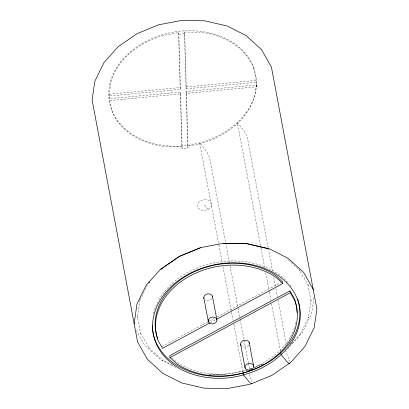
<?xml version="1.0" encoding="UTF-8"?>
<svg xmlns="http://www.w3.org/2000/svg" width="409" height="409" viewBox="0 0 409 409"><rect width="100%" height="100%" fill="white"/><g stroke="black" fill="none" stroke-linecap="round" stroke-linejoin="round"><path stroke-width="0.31" stroke-dasharray="2.04 1.53" d="M109.494 96.013L109.147 94.152L111.171 80.685A74.382 57.061 -10.7 0 1 162.705 35.598L178.549 32.602L178.897 34.458L180.476 89.372L109.494 96.013L109.254 97.613M187.675 146.028L186.105 91.509L256.305 84.944C254.51 119.719 219.551 142.322 187.675 146.028L188.022 147.884L184.065 148.636L182.184 148.605L181.831 146.749L180.257 92.056L109.454 98.676M186.105 91.509L186.458 93.364L256.653 86.8L256.944 84.867L253.652 67.444M313.913 297.793L311.489 313.913L302.246 332.675L288.125 348.468M147.439 285.191L139.822 300.625L140.036 300.022L137.363 317.808L137.383 316.433L140.64 333.652L140.113 332.384L149.091 347.962L148.677 347.476L162.813 360.36L162.368 360.038L172.956 365.385M291.74 343.718L300.482 333.938L300.18 334.404L308.647 317.251L308.432 317.854L311.106 300.073L311.085 301.443L307.829 284.229L308.355 285.497L299.373 269.914L299.792 270.4L287.067 258.81M162.209 346.495L214.469 318.325M217.281 316.806L280.779 282.573M210.323 322.604L215.947 319.572M249.158 369.654L252.067 368.458M254.388 367.507L262.517 364.168M250.584 369.107L252.327 368.391M254.654 367.44L263.365 363.862M178.897 34.458L182.138 33.85L184.745 33.891L186.325 88.825L256.453 82.265M247.051 370.38L224.705 374.624L208.442 374.363M109.147 94.152L180.129 87.516L180.476 89.372M253.825 68.375A74.382 57.061 -10.7 0 0 200.931 32.301L184.398 32.035L185.977 86.969L256.1 80.409M109.806 100.537L180.609 93.912L182.184 148.605M181.831 146.749L164.566 146.473A74.382 57.061 -10.7 0 1 111.672 110.394L108.728 94.832M208.851 374.332L224.792 374.588M175.834 367.369L160.262 359.501L145.65 346.188L144.806 345.411L136.355 330.738M171.984 357.803L176.581 361.991A71.432 54.801 -10.7 0 0 245.323 370.344M204.587 204.965L208.171 209.377M256.305 84.944L256.653 86.8M268.176 247.828L247.557 138.687A7.362 1.81 61.7 0 0 243.938 130.788L237.297 122.49L260.911 247.465M268.299 248.457L272.563 271.039M273.749 277.312L275.41 286.096M275.881 288.601L277.425 296.755M278.018 299.894L286.31 343.8M261.034 248.094L264.7 267.517M265.651 272.527L269.199 291.32M269.316 291.949L270.855 300.094M271.566 303.851L280.681 352.093M229.408 262.512L209.853 159.014A7.362 1.81 61.7 0 0 206.233 151.115L199.592 142.818L222.261 262.782M230.001 265.646L237.823 307.047M237.941 307.675L240.073 318.964M240.19 319.593L243.984 339.664M244.101 340.293L248.37 362.875M248.488 363.499L249.321 367.89A7.362 1.81 61.7 0 1 249.255 369.593M184.398 32.035L184.745 33.891M222.971 266.54L231.494 311.648M231.612 312.277L233.15 320.421M233.861 324.179L242.977 372.42M185.977 86.969L186.325 88.825M180.257 92.056L180.609 93.912M186.458 93.364L188.022 147.884M178.549 32.602L180.129 87.516M285.957 350.068A8.257 2.025 61.7 0 0 287.941 356.858A7.362 1.81 61.7 0 1 289.654 361.49M295.988 322.665A71.432 54.801 -10.7 0 1 294.817 327.042M294.439 328.176A71.432 54.801 -10.7 0 1 254.367 367.144M251.985 368.095A71.432 54.801 -10.7 0 1 246.545 369.976M153.467 313.723A74.382 57.061 -10.7 0 1 154.305 310.605M154.5 309.986A74.382 57.061 -10.7 0 1 214.751 262.757A74.382 57.061 -10.7 0 1 288.78 283.549M289.95 284.976A74.382 57.061 -10.7 0 1 291.868 287.573M249.009 374.378A8.257 2.025 61.7 0 0 250.236 377.185A7.362 1.81 61.7 0 1 251.949 381.817M248.774 345.043A4.417 3.39 -10.7 0 1 241.883 346.341M212.01 298.652A4.417 3.39 -10.7 0 1 205.119 299.955M247.005 111.631C232.215 131.923 208.109 143.216 183.539 145.849A74.382 57.061 -10.7 0 1 109.684 84.765A74.382 57.061 -10.7 0 1 206.923 32.347A74.382 57.061 -10.7 0 1 247.005 111.631M201.167 209.981A7.055 5.414 -10.7 0 0 211.591 204.362A7.055 5.414 -10.7 0 0 201.008 200.553A7.055 5.414 -10.7 0 0 201.167 209.981"/><path stroke-width="0.61" d="M134.157 323.79L136.979 303.964L137.475 302.931L146.223 285.206L160.343 269.408L179.295 256.397L200.707 247.609L223.764 243.253L246.903 243.621L269.296 248.825L288.207 258.376L303.657 272.471L313.519 289.899M148.82 283.008L149.653 282.077M160.895 269.505L163.999 267.062M165.037 266.346L179.561 256.331L200.799 247.614M209.766 322.906L162.562 348.35L158.165 340.723A71.432 54.801 -10.7 0 1 190.165 275.87A71.432 54.801 -10.7 0 1 275.922 277.241L282.818 283.524L216.509 319.271M289.94 290.876L169.684 355.707L170.037 357.563L176.933 363.846A71.432 54.801 -10.7 0 0 262.69 365.217A71.432 54.801 -10.7 0 0 294.69 300.364L290.293 292.737L289.94 290.876L294.342 298.509A71.432 54.801 -10.7 0 1 296.995 312.568M170.037 357.563L290.293 292.737M251.474 383.749L271.806 375.406L290.753 362.394L304.879 346.602L314.122 327.839L316.919 309.235L271.418 67.096L261.561 49.668L260.722 48.886L246.111 35.573L227.194 26.023L204.807 20.818L181.668 20.45L158.605 24.806L137.194 33.594L118.247 46.606L104.121 62.398L94.878 81.161L92.081 99.765L137.582 341.904L147.439 359.332L148.278 360.114L162.889 373.427L181.806 382.977L204.193 388.182L227.332 388.55L250.395 384.194M223.677 243.294L246.632 243.657L268.105 248.687L267.706 248.549M282.818 283.524L282.466 281.668L275.569 275.385A71.432 54.801 -10.7 0 0 189.812 274.015A71.432 54.801 -10.7 0 0 157.813 338.867M280.799 352.722L281.152 354.577L287.731 362.558A7.362 1.81 61.7 0 0 289.592 363.192M249.168 342.415L253.718 366.495A4.417 3.39 -10.7 0 1 247.184 370.017A4.417 3.39 -10.7 0 1 247.087 364.112A4.417 3.39 -10.7 0 1 253.718 366.495M240.558 344.046L245.109 368.12M243.094 373.044L243.447 374.9L250.027 382.885A7.362 1.81 61.7 0 0 251.888 383.519M212.404 296.029L216.954 320.104A4.417 3.39 -10.7 0 1 210.42 323.626A4.417 3.39 -10.7 0 1 210.323 317.721A4.417 3.39 -10.7 0 1 216.954 320.104M203.794 297.655L208.345 321.73M297.573 298.846A74.382 57.061 -10.7 0 1 290.508 341.863C275.717 362.154 251.612 373.443 227.041 376.081A74.382 57.061 -10.7 0 1 152.245 325.682M241.172 345.697A4.417 3.39 -10.7 0 1 243.754 340.472A4.417 3.39 -10.7 0 1 249.332 343.289M203.958 298.524A4.417 3.39 -10.7 0 1 207.552 293.943A4.417 3.39 -10.7 0 1 212.568 296.898M290.86 343.718C276.07 364.01 251.964 375.304 227.389 377.936A74.382 57.061 -10.7 0 1 153.539 316.852A74.382 57.061 -10.7 0 1 250.778 264.434A74.382 57.061 -10.7 0 1 290.86 343.718"/></g></svg>
